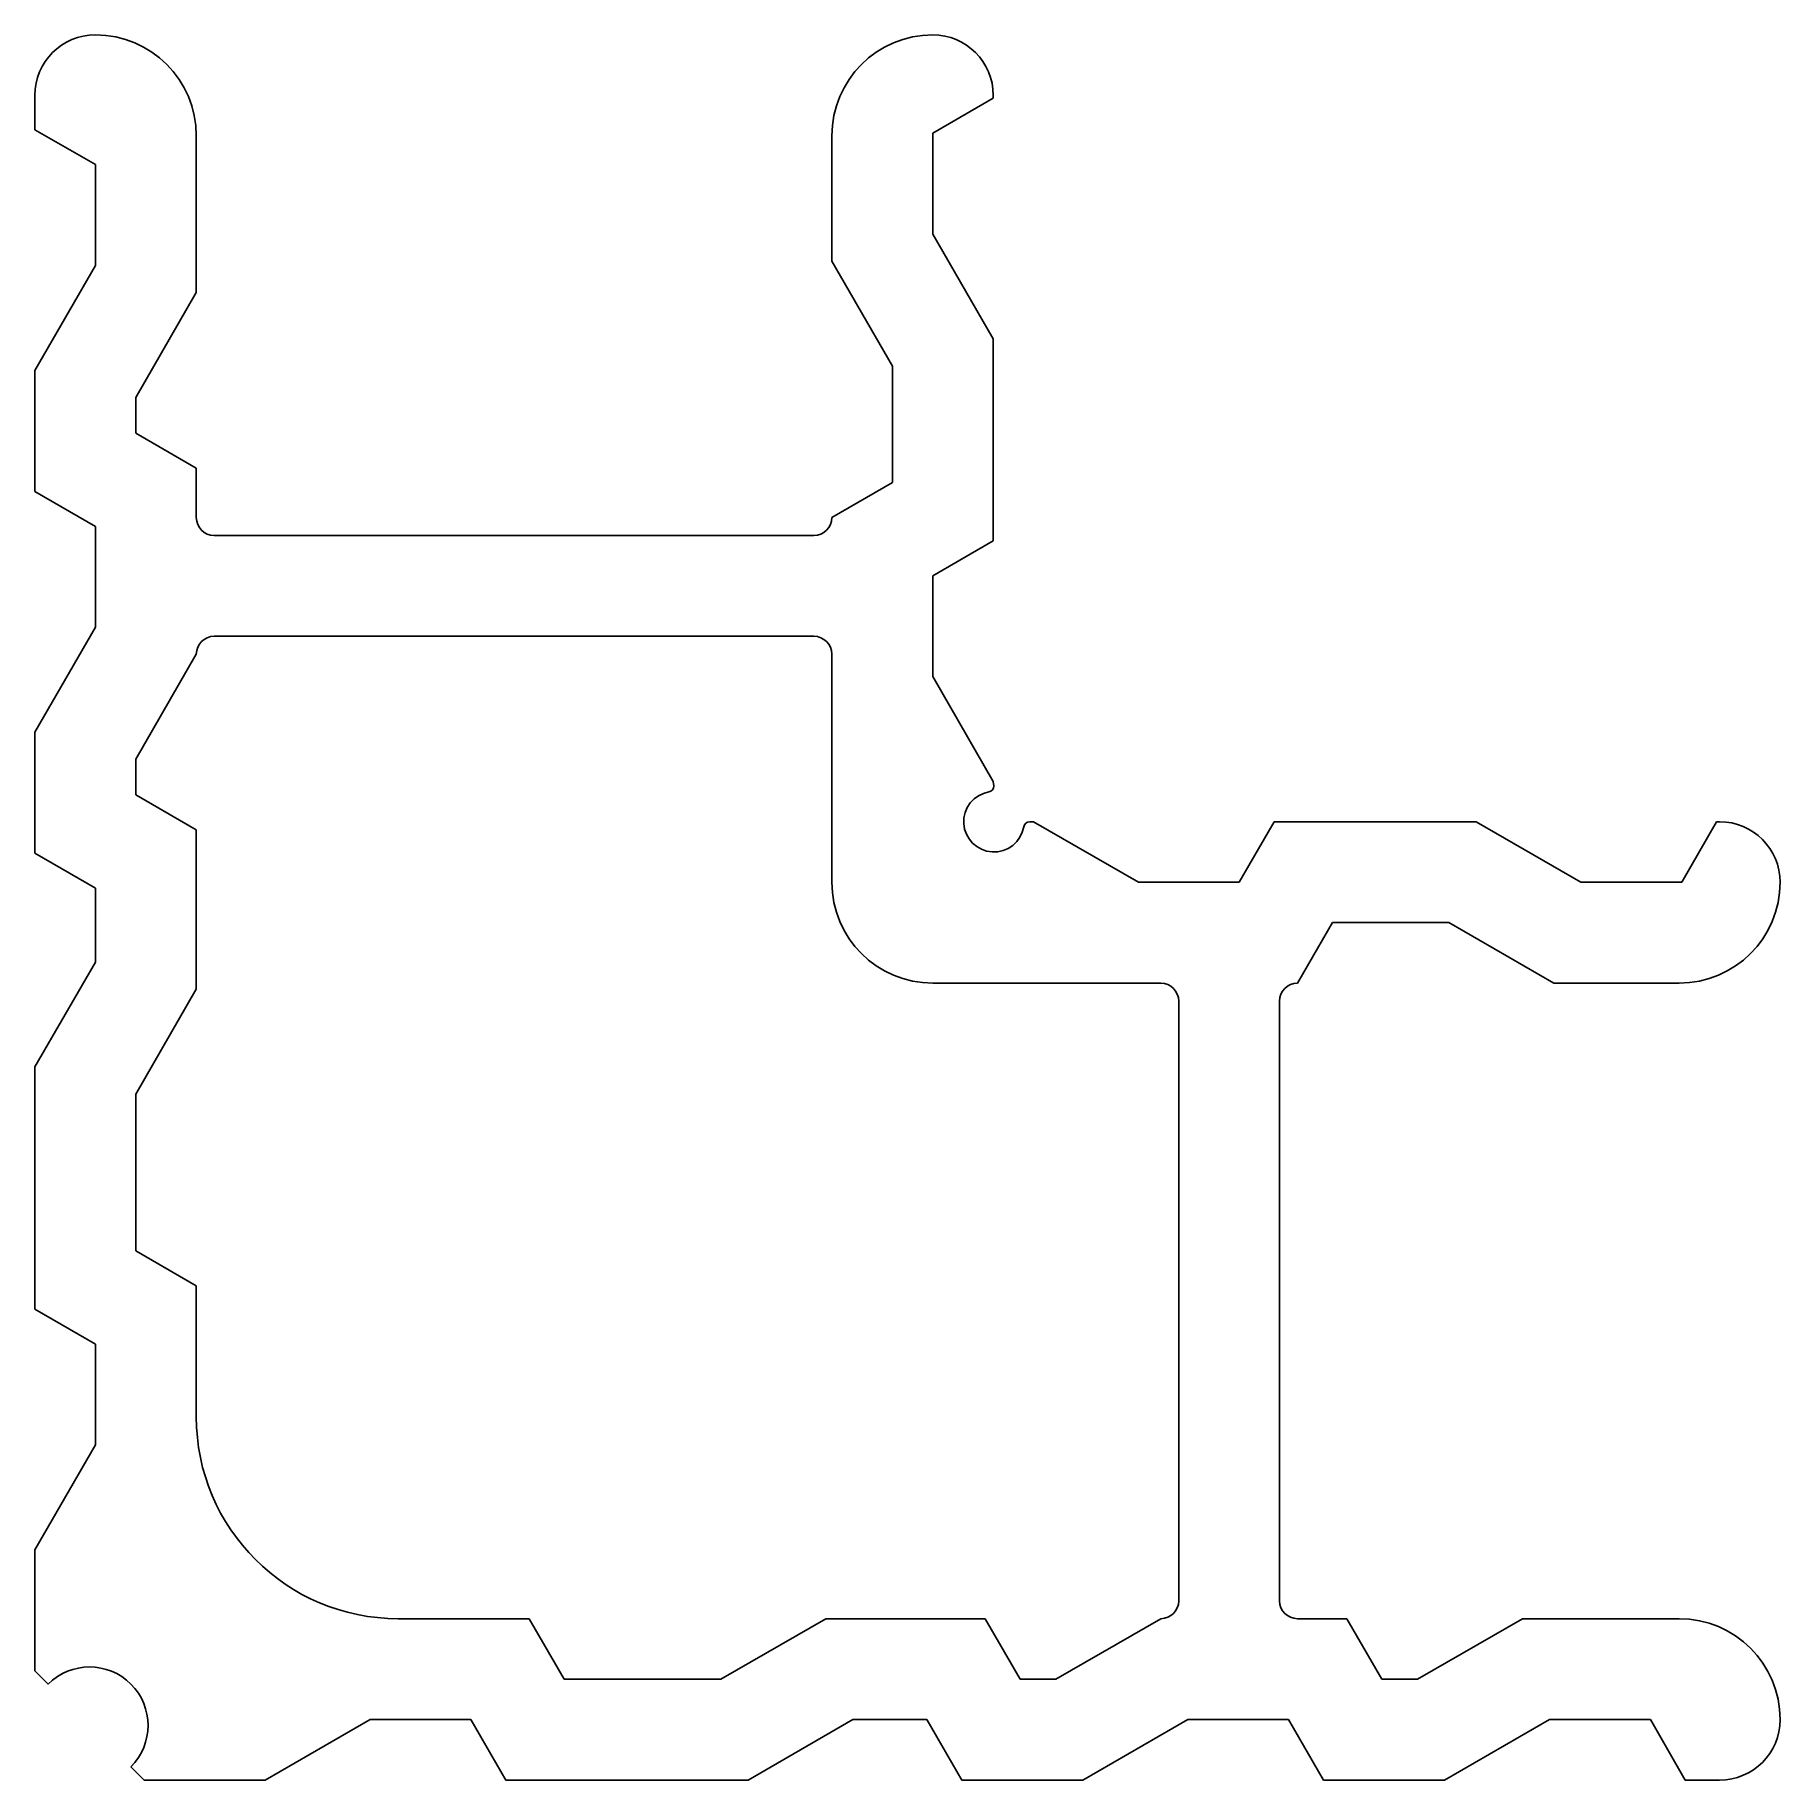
# Model space of a CAD drawing. Extents: x 618.3 to 704.8, y 100.2 to 186.7.
import ezdxf

# ---------------------------------------------------------------- set-up
doc = ezdxf.new("R2010")
doc.units = 0
doc.header["$LTSCALE"] = 15
doc.layers.get('0').update_dxf_attribs({"linetype": 'CONTINUOUS'})

msp = doc.modelspace()

# ---------------------------------------------------------------- linework, layer by layer
at = {"color": 0}
for p, q in [((618.302, 181.997), (618.302, 183.695)), ((665.802, 183.551), (662.802, 181.819)), ((665.802, 183.695), (665.802, 183.551)), ((621.302, 180.264), (618.302, 181.997)), ((626.302, 181.695), (626.302, 173.925)), ((657.802, 175.479), (657.802, 181.695)), ((662.802, 181.819), (662.802, 176.819)), ((621.302, 175.264), (621.302, 180.264)), ((662.802, 176.819), (665.802, 171.623)), ((618.302, 170.068), (621.302, 175.264)), ((660.802, 170.283), (657.802, 175.479)), ((626.302, 173.925), (623.302, 168.729)), ((665.802, 171.623), (665.802, 161.623)), ((618.302, 164.068), (618.302, 170.068)), ((660.802, 164.51), (660.802, 170.283)), ((623.302, 168.729), (623.302, 166.955)), ((623.302, 166.955), (626.302, 165.223)), ((626.302, 165.223), (626.302, 162.777)), ((657.802, 162.778), (660.802, 164.51)), ((621.302, 162.336), (618.302, 164.068)), ((657.802, 162.777), (657.802, 162.778)), ((621.302, 157.336), (621.302, 162.336)), ((627.192, 161.887), (656.912, 161.887)), ((665.802, 161.623), (662.802, 159.891)), ((662.802, 159.891), (662.802, 154.891)), ((618.302, 152.14), (621.302, 157.336)), ((627.192, 156.887), (656.912, 156.887)), ((623.302, 150.8), (626.302, 155.996)), ((626.302, 155.996), (626.302, 155.997)), ((657.802, 155.997), (657.802, 144.695)), ((662.802, 154.891), (665.802, 149.695)), ((618.302, 146.14), (618.302, 152.14)), ((623.302, 149.027), (623.302, 150.8)), ((665.802, 149.695), (665.837, 149.469)), ((626.302, 147.295), (623.302, 149.027)), ((626.302, 139.396), (626.302, 147.295)), ((667.612, 147.695), (667.802, 147.695)), ((667.802, 147.695), (672.998, 144.695)), ((677.998, 144.695), (679.73, 147.695)), ((679.73, 147.695), (689.73, 147.695)), ((689.73, 147.695), (694.926, 144.695)), ((699.926, 144.695), (701.658, 147.695)), ((701.658, 147.695), (701.802, 147.695)), ((621.302, 144.408), (618.302, 146.14)), ((672.998, 144.695), (677.998, 144.695)), ((694.926, 144.695), (699.926, 144.695)), ((621.302, 140.736), (621.302, 144.408)), ((682.617, 142.695), (680.885, 139.695)), ((688.39, 142.695), (682.617, 142.695)), ((693.587, 139.695), (688.39, 142.695)), ((618.302, 135.54), (621.302, 140.736)), ((623.302, 134.2), (626.302, 139.396)), ((662.802, 139.695), (674.104, 139.695)), ((680.885, 139.695), (680.884, 139.695)), ((699.802, 139.695), (693.587, 139.695)), ((674.994, 138.805), (674.994, 109.085)), ((679.994, 138.805), (679.994, 109.085)), ((618.302, 123.54), (618.302, 135.54)), ((623.302, 126.427), (623.302, 134.2)), ((626.302, 124.695), (623.302, 126.427)), ((626.302, 118.195), (626.302, 124.695)), ((621.302, 121.808), (618.302, 123.54)), ((621.302, 116.808), (621.302, 121.808)), ((618.302, 111.612), (621.302, 116.808)), ((618.302, 105.612), (618.302, 111.612)), ((642.802, 108.195), (636.302, 108.195)), ((644.534, 105.195), (642.802, 108.195)), ((657.504, 108.195), (652.308, 105.195)), ((665.402, 108.195), (657.504, 108.195)), ((667.134, 105.195), (665.402, 108.195)), ((674.104, 108.195), (668.908, 105.195)), ((674.104, 108.195), (674.104, 108.195)), ((680.884, 108.195), (683.33, 108.195)), ((683.33, 108.195), (685.062, 105.195)), ((686.836, 105.195), (692.032, 108.195)), ((692.032, 108.195), (699.802, 108.195)), ((618.96, 104.954), (618.302, 105.612)), ((652.308, 105.195), (644.534, 105.195)), ((668.908, 105.195), (667.134, 105.195)), ((685.062, 105.195), (686.836, 105.195)), ((634.915, 103.195), (629.719, 100.195)), ((639.915, 103.195), (634.915, 103.195)), ((641.647, 100.195), (639.915, 103.195)), ((658.844, 103.195), (653.647, 100.195)), ((662.515, 103.195), (658.844, 103.195)), ((664.247, 100.195), (662.515, 103.195)), ((675.444, 103.195), (670.247, 100.195)), ((680.444, 103.195), (675.444, 103.195)), ((682.176, 100.195), (680.444, 103.195)), ((693.372, 103.195), (688.176, 100.195)), ((698.372, 103.195), (693.372, 103.195)), ((700.104, 100.195), (698.372, 103.195)), ((623.719, 100.195), (623.061, 100.853)), ((629.719, 100.195), (623.719, 100.195)), ((653.647, 100.195), (641.647, 100.195)), ((670.247, 100.195), (664.247, 100.195)), ((688.176, 100.195), (682.176, 100.195)), ((701.802, 100.195), (700.104, 100.195))]:
    msp.add_line(p, q, dxfattribs=at)
for centre, radius, start, end in [((621.302, 183.695), 3, 90, 180), ((621.302, 181.695), 5, 0, 90), ((662.802, 181.695), 5, 90, 180), ((662.802, 183.695), 3, 0, 90), ((627.192, 162.777), 0.89, 180, 270), ((656.912, 162.777), 0.89, 270, 360), ((627.192, 155.997), 0.89, 90, 180), ((656.912, 155.997), 0.89, 0, 90), ((665.837, 147.695), 1.5, 99.59407, 350.40593), ((665.537, 149.469), 0.3, 279.59407, 360), ((667.612, 147.395), 0.3, 90, 170.40593), ((701.802, 144.695), 3, 0, 90), ((662.802, 144.695), 5, 180, 270), ((699.802, 144.695), 5, 270, 0), ((674.104, 138.805), 0.89, 360, 90), ((680.884, 138.805), 0.89, 90, 180), ((636.302, 118.195), 10, 180, 270), ((674.104, 109.085), 0.89, 270, 0), ((680.884, 109.085), 0.89, 180, 270), ((699.802, 103.195), 5, 0, 90), ((621.011, 102.903), 2.9, 315, 135), ((701.802, 103.195), 3, 270, 0)]:
    msp.add_arc(centre, radius, start, end, dxfattribs=at)

doc.saveas('drawing.dxf')
